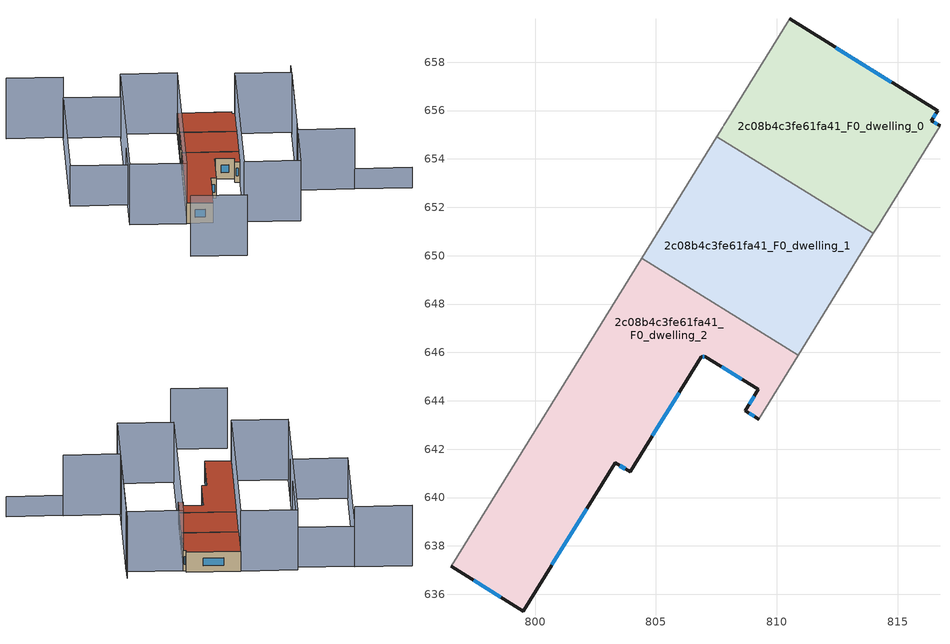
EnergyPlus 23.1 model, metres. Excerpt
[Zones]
2c08b4c3fe61fa41_F0_dwelling_0
 floor ground (EU_floor_Construction): 816.64,655.99 816.39,655.59 816.75,655.37 814.36,651.52 814.23,651.3 813.99,650.92 807.52,654.93 807.75,655.31 807.81,655.4 807.89,655.52 810.52,659.79 z0
 wall outside (EU_wall_Construction): 816.75,655.37 816.39,655.59 816.64,655.99 810.52,659.79 z0:3
 wall adiabatic (EU_wall_Construction): 810.52,659.79 807.89,655.52 807.81,655.4 807.75,655.31 807.52,654.93 / 813.99,650.92 814.23,651.3 814.36,651.52 816.75,655.37 z0:3
 wall to 2c08b4c3fe61fa41_F0_dwelling_1 (EU_wall_Construction): 807.52,654.93 813.99,650.92 z0:3
 window (EU_Window_Construction): 814.74,657.17 812.43,658.6 / 816.47,655.71 816.57,655.86 / 816.64,655.44 816.5,655.52 z0.93:2.07
 roof outside (EU_roof_Construction): 814.36,651.52 816.75,655.37 816.39,655.59 816.64,655.99 810.52,659.79 807.89,655.52 807.81,655.4 807.75,655.31 807.52,654.93 813.99,650.92 814.23,651.3 z3
2c08b4c3fe61fa41_F0_dwelling_1
 floor ground (EU_floor_Construction): 813.99,650.92 810.88,645.89 804.4,649.9 807.52,654.93 z0
 wall adiabatic (EU_wall_Construction): 810.88,645.89 813.99,650.92 / 807.52,654.93 804.4,649.9 z0:3
 wall to 2c08b4c3fe61fa41_F0_dwelling_2 (EU_wall_Construction): 804.4,649.9 810.88,645.89 z0:3
 roof outside (EU_roof_Construction): 810.88,645.89 813.99,650.92 807.52,654.93 804.4,649.9 z3
2c08b4c3fe61fa41_F0_dwelling_2
 floor ground (EU_floor_Construction): 810.88,645.89 809.25,643.25 808.69,643.59 809.24,644.47 807.05,645.83 806.88,645.81 803.93,641.07 803.32,641.44 799.51,635.31 796.53,637.16 804.4,649.9 z0
 wall outside (EU_wall_Construction): 796.53,637.16 799.51,635.31 803.32,641.44 803.93,641.07 806.88,645.81 807.05,645.83 809.24,644.47 808.69,643.59 809.25,643.25 z0:3
 wall adiabatic (EU_wall_Construction): 804.4,649.9 796.53,637.16 / 809.25,643.25 810.88,645.89 z0:3
 window (EU_Window_Construction): 804.85,642.54 805.96,644.33 / 803.51,641.32 803.74,641.18 / 800.7,637.22 802.14,639.53 / 797.46,636.58 798.58,635.88 / 808.87,643.48 809.07,643.35 / 809.07,644.19 808.86,643.86 / 807.73,645.41 808.56,644.89 / 806.93,645.82 806.99,645.82 z0.93:2.07
 roof outside (EU_roof_Construction): 809.25,643.25 810.88,645.89 804.4,649.9 796.53,637.16 799.51,635.31 803.32,641.44 803.93,641.07 806.88,645.81 807.05,645.83 809.24,644.47 808.69,643.59 z3
shading: 791.52,628.94 797.86,624.94 / 820.74,632.95 814.26,636.96 / 814.26,636.96 824.16,652.96 / 790.8,671.39 797.29,667.37 / 803.05,633.23 816.75,655.37 / 816.75,655.37 823.19,651.38 / 823.19,651.38 809.49,629.25 / 809.49,629.25 803.05,633.23 / 810.52,659.79 796.53,637.16 / 796.53,637.16 790.05,641.17 / 790.05,641.17 804.05,663.8 / 804.05,663.8 810.52,659.79 z0:9; 827.22,628.94 820.74,632.95 z0:3; 803.67,663.19 793.12,646.13 / 793.12,646.13 786.63,650.14 / 786.63,650.14 797.19,667.2 / 797.19,667.2 803.67,663.19 z0:6
[Building]
EU S2 Campaign: North Axis=0; Terrain=City; Solar Distribution=FullExterior
[Site:Location]
Montreal-Trudeau.Intl.AP: Latitude=45.4667; Longitude=-73.75; Time Zone=-5; Elevation=36
[SizingPeriod:WeatherFileDays]
AnnualSizingPeriod: Begin Month=1; Begin Day of Month=1; End Month=12; End Day of Month=31; Day of Week for Start Day=Monday; Use Weather File Daylight Saving Period=No; Use Weather File Rain and Snow Indicators=No
[MATERIAL]
EU_InternalMass_Material: Roughness=MediumRough; Thickness=0.1; Conductivity=1; Density=1800; Specific Heat=900; Thermal Absorptance=0.9; Solar Absorptance=0.7; Visible Absorptance=0.7
[MATERIAL:NOMASS] Roughness=MediumRough; Thermal Absorptance=0.9; Solar Absorptance=0.7; Visible Absorptance=0.7
Name | Thermal Resistance
EU_wall_NoMass; EU_floor_NoMass | 1.36485
EU_roof_NoMass | 2.55992
[WINDOWMATERIAL:SIMPLEGLAZINGSYSTEM]
EU_Window_SimpleGlazing: UFactor=3.92339; Solar Heat Gain Coefficient=0.8; Visible Transmittance=0.8
[CONSTRUCTION]
EU_wall_Construction: EU_wall_NoMass
EU_roof_Construction: EU_roof_NoMass
EU_floor_Construction: EU_floor_NoMass
EU_Window_Construction: EU_Window_SimpleGlazing
EU_InternalMass_Construction: EU_InternalMass_Material
[ZONE] Type=1; Multiplier=1; Ceiling Height=autocalculate; Floor Area=autocalculate; Part of Total Floor Area=Yes
Name | Volume
2c08b4c3fe61fa41_F0_dwelling_0 | 129.882
2c08b4c3fe61fa41_F0_dwelling_1 | 135.2
2c08b4c3fe61fa41_F0_dwelling_2 | 198.114
[INTERNALMASS] Construction=EU_InternalMass_Construction
Name | Zone or ZoneList | Surface Area
2c08b4c3fe61fa41_F0_dwelling_0_EU_InternalMass | 2c08b4c3fe61fa41_F0_dwelling_0 | 43.2877
2c08b4c3fe61fa41_F0_dwelling_1_EU_InternalMass | 2c08b4c3fe61fa41_F0_dwelling_1 | 45.0695
2c08b4c3fe61fa41_F0_dwelling_2_EU_InternalMass | 2c08b4c3fe61fa41_F0_dwelling_2 | 66.0422
[OTHEREQUIPMENT] Fuel Type=Electricity; Design Level Calculation Method=Watts/Area; Power per Zone Floor Area=1; Fraction Latent=0; Fraction Radiant=0; Fraction Lost=0; Carbon Dioxide Generation Rate=0; EndUse Subcategory=EU_Step8_InternalGains
Name | Zone or ZoneList or Space or SpaceList | Schedule
EU_Step8_InternalGain_2c08b4c3fe61fa41_F0_dwelling_0_f000 | 2c08b4c3fe61fa41_F0_dwelling_0 | EU_Step8_GainSchedule_2c08b4c3fe61fa41_F0_dwelling_0_f000
EU_Step8_InternalGain_2c08b4c3fe61fa41_F0_dwelling_1_f000 | 2c08b4c3fe61fa41_F0_dwelling_1 | EU_Step8_GainSchedule_2c08b4c3fe61fa41_F0_dwelling_1_f000
EU_Step8_InternalGain_2c08b4c3fe61fa41_F0_dwelling_2_f000 | 2c08b4c3fe61fa41_F0_dwelling_2 | EU_Step8_GainSchedule_2c08b4c3fe61fa41_F0_dwelling_2_f000
[ZONEVENTILATION:DESIGNFLOWRATE] Schedule=EU_AlwaysOn; Design Flow Rate Calculation Method=AirChanges/Hour; Air Changes per Hour=0.860309; Ventilation Type=Natural; Fan Pressure Rise=0; Fan Total Efficiency=1; Constant Term Coefficient=1; Temperature Term Coefficient=0; Velocity Term Coefficient=0; Velocity Squared Term Coefficient=0; Minimum Indoor Temperature=-100; Maximum Indoor Temperature=100; Delta Temperature=-100; Minimum Outdoor Temperature=-100; Maximum Outdoor Temperature=100; Maximum Wind Speed=40
Name | Zone or ZoneList or Space or SpaceList
EU_ConstantAir_2c08b4c3fe61fa41_F0_dwelling_0 | 2c08b4c3fe61fa41_F0_dwelling_0
EU_ConstantAir_2c08b4c3fe61fa41_F0_dwelling_1 | 2c08b4c3fe61fa41_F0_dwelling_1
EU_ConstantAir_2c08b4c3fe61fa41_F0_dwelling_2 | 2c08b4c3fe61fa41_F0_dwelling_2
[HVACTEMPLATE:THERMOSTAT] Constant Heating Setpoint=20; Constant Cooling Setpoint=50
EU_HeatOnly_2c08b4c3fe61fa41_F0_dwelling_0; EU_HeatOnly_2c08b4c3fe61fa41_F0_dwelling_1; EU_HeatOnly_2c08b4c3fe61fa41_F0_dwelling_2
[HVACTEMPLATE:ZONE:IDEALLOADSAIRSYSTEM] System Availability Schedule=EU_AlwaysOn; Maximum Heating Supply Air Temperature=50; Minimum Cooling Supply Air Temperature=13; Maximum Heating Supply Air Humidity Ratio=0.0156; Minimum Cooling Supply Air Humidity Ratio=0.0077; Heating Limit=NoLimit; Cooling Limit=NoLimit; Heating Availability Schedule=EU_AlwaysOn; Cooling Availability Schedule=EU_CoolingOff; Dehumidification Control Type=ConstantSensibleHeatRatio; Cooling Sensible Heat Ratio=0.7; Dehumidification Setpoint=60; Humidification Control Type=None; Humidification Setpoint=30; Outdoor Air Method=None; Outdoor Air Flow Rate per Person=0.00944; Outdoor Air Flow Rate per Zone Floor Area=0; Outdoor Air Flow Rate per Zone=0; Demand Controlled Ventilation Type=None; Outdoor Air Economizer Type=NoEconomizer; Heat Recovery Type=None; Sensible Heat Recovery Effectiveness=0.7; Latent Heat Recovery Effectiveness=0.65
Name | Template Thermostat
2c08b4c3fe61fa41_F0_dwelling_0 | EU_HeatOnly_2c08b4c3fe61fa41_F0_dwelling_0
2c08b4c3fe61fa41_F0_dwelling_1 | EU_HeatOnly_2c08b4c3fe61fa41_F0_dwelling_1
2c08b4c3fe61fa41_F0_dwelling_2 | EU_HeatOnly_2c08b4c3fe61fa41_F0_dwelling_2
[SIZING:ZONE] Zone Cooling Design Supply Air Temperature Input Method=SupplyAirTemperature; Zone Cooling Design Supply Air Temperature=13; Zone Heating Design Supply Air Temperature Input Method=SupplyAirTemperature; Zone Heating Design Supply Air Temperature=50; Zone Cooling Design Supply Air Humidity Ratio=0.008; Zone Heating Design Supply Air Humidity Ratio=0.008; Cooling Design Air Flow Method=DesignDay; Cooling Design Air Flow Rate=0; Cooling Minimum Air Flow per Zone Floor Area=0.000762; Cooling Minimum Air Flow=0; Cooling Minimum Air Flow Fraction=0.2; Heating Design Air Flow Method=DesignDay; Heating Design Air Flow Rate=0; Heating Maximum Air Flow per Zone Floor Area=0.002032; Heating Maximum Air Flow=0.141576; Heating Maximum Air Flow Fraction=0.3; Account for Dedicated Outdoor Air System=No; Dedicated Outdoor Air System Control Strategy=NeutralSupplyAir; Dedicated Outdoor Air Low Setpoint Temperature for Design=autosize; Dedicated Outdoor Air High Setpoint Temperature for Design=autosize; Zone Load Sizing Method=Sensible Load Only No Latent Load; Zone Latent Cooling Design Supply Air Humidity Ratio Input Method=HumidityRatioDifference; Zone Cooling Design Supply Air Humidity Ratio Difference=0.005; Zone Latent Heating Design Supply Air Humidity Ratio Input Method=HumidityRatioDifference; Zone Humidification Design Supply Air Humidity Ratio Difference=0.005
2c08b4c3fe61fa41_F0_dwelling_0; 2c08b4c3fe61fa41_F0_dwelling_1; 2c08b4c3fe61fa41_F0_dwelling_2
[SCHEDULE:CONSTANT]
Name | Hourly Value
EU_AlwaysOn | 1
EU_CoolingOff | 0
[SCHEDULE:FILE] Column Number=1; Rows to Skip at Top=0; Number of Hours of Data=8760; Column Separator=Comma; Interpolate to Timestep=No; Minutes per Item=60; Adjust Schedule for Daylight Savings=Yes
Name | File
EU_Step8_GainSchedule_2c08b4c3fe61fa41_F0_dwelling_0_f000 | ../../schedules/2c08b4c3fe61fa41/2c08b4c3fe61fa41_F0_dwelling_0_f000_gain.csv
EU_Step8_GainSchedule_2c08b4c3fe61fa41_F0_dwelling_1_f000 | ../../schedules/2c08b4c3fe61fa41/2c08b4c3fe61fa41_F0_dwelling_1_f000_gain.csv
EU_Step8_GainSchedule_2c08b4c3fe61fa41_F0_dwelling_2_f000 | ../../schedules/2c08b4c3fe61fa41/2c08b4c3fe61fa41_F0_dwelling_2_f000_gain.csv
